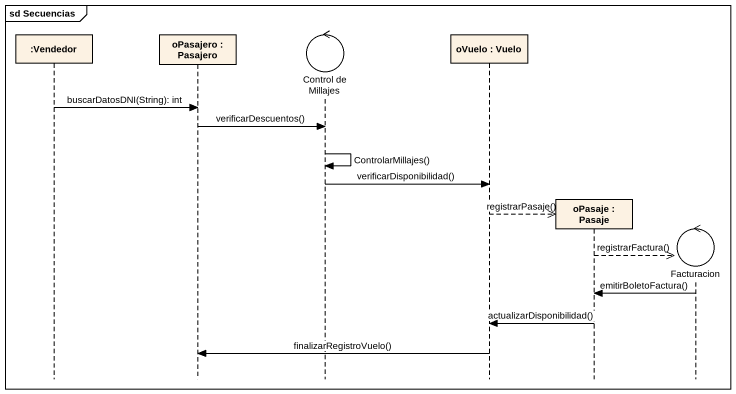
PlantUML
@startuml
mainframe sd Secuencias
hide footbox
participant ":Vendedor" as Vendedor
participant "oPasajero : Pasajero" as oPasajero
control "Control de Millajes" as Control_de_Millajes
participant "oVuelo : Vuelo" as oVuelo
participant "oPasaje : Pasaje" as oPasaje
control Facturacion

Vendedor -> oPasajero : buscarDatosDNI(String): int
oPasajero -> Control_de_Millajes : verificarDescuentos()
Control_de_Millajes -> Control_de_Millajes : ControlarMillajes()
Control_de_Millajes -> oVuelo : verificarDisponibilidad()
oVuelo -->> oPasaje ** : registrarPasaje()
oPasaje -->> Facturacion ** : registrarFactura()
Facturacion -> oPasaje : emitirBoletoFactura()
oPasaje -> oVuelo : actualizarDisponibilidad()
oVuelo -> oPasajero : finalizarRegistroVuelo()
@enduml
